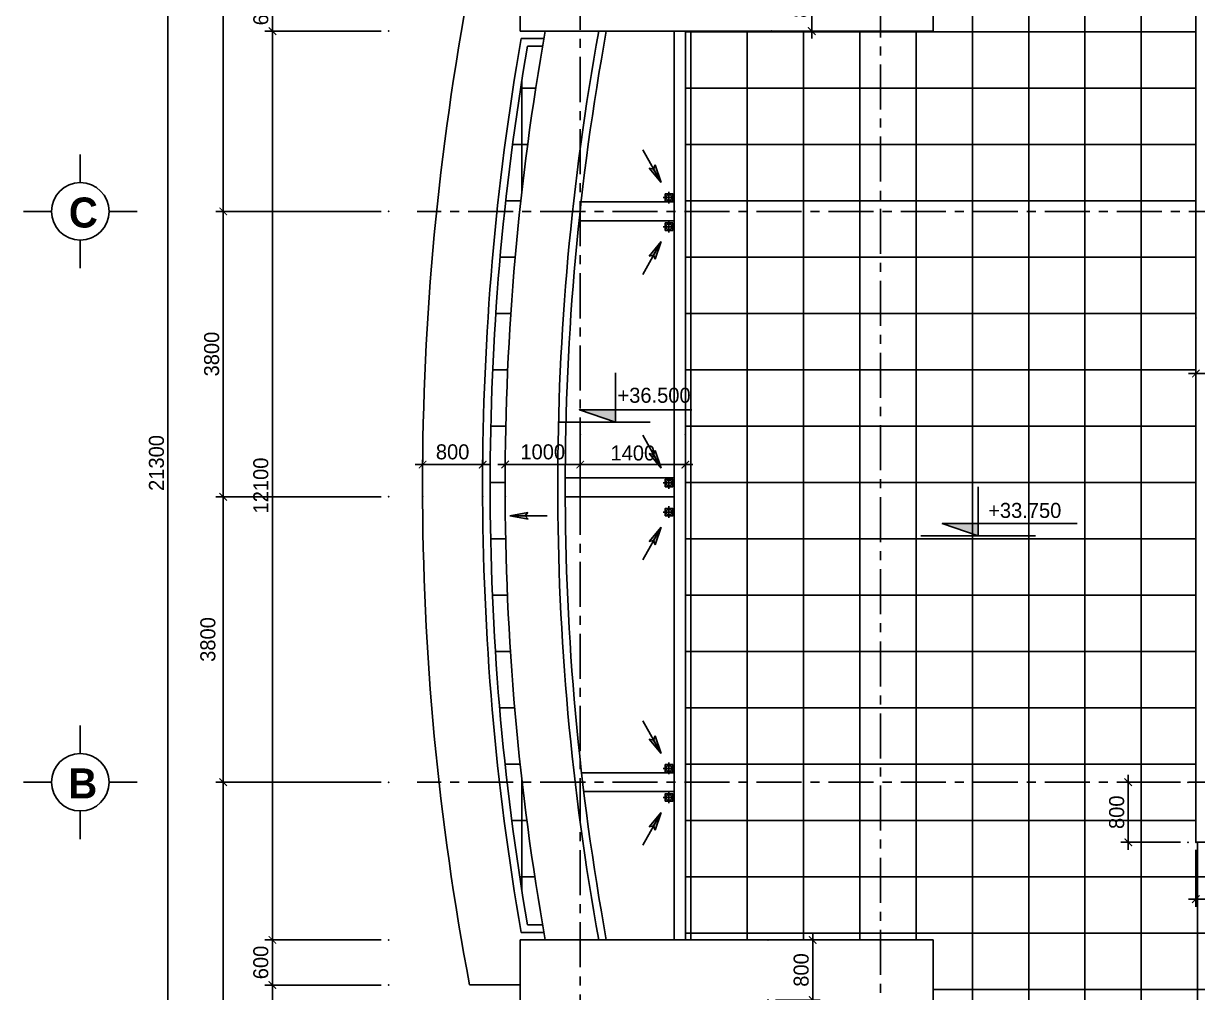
# Model space of a CAD drawing. Header units: inches. Extents: x -844707 to -690155, y -211546 to -175871.
# Drawn here: x -727086 to -711449, y -197801 to -184900 of the extents above; entities that cross this region are included whole.
import ezdxf

# ---------------------------------------------------------------- set-up
doc = ezdxf.new("R2010")
doc.units = ezdxf.units.IN
doc.header["$LTSCALE"] = 48
doc.header["$MEASUREMENT"] = 0
doc.linetypes.add('CENTER', pattern=[2, 1.25, -0.25, 0.25, -0.25])
doc.layers.add('DWGSHARE.com-DefPoints-DWGSHARE.com', color=7, linetype='Continuous', plot=False)
for name, color, linetype in [('DWGSHARE.com-DIM-DWGSHARE.com', 251, 'Continuous'), ('DWGSHARE.com-HATCH-DWGSHARE.com', 8, 'Continuous'), ('DWGSHARE.com-KICHTHUOC-DWGSHARE.com', 9, 'Continuous'), ('DWGSHARE.com-kinh-DWGSHARE.com', 154, 'Continuous'), ('DWGSHARE.com-LAYER1-DWGSHARE.com', 150, 'Continuous'), ('DWGSHARE.com-NET-DWGSHARE.com', 245, 'Continuous'), ('DWGSHARE.com-NETNH-DWGSHARE.com', 154, 'Continuous'), ('DWGSHARE.com-text-DWGSHARE.com', 3, 'Continuous'), ('DWGSHARE.com-truc-DWGSHARE.com', 250, 'CENTER'), ('DWGSHARE.com-TUONG-DWGSHARE.com', 7, 'Continuous')]:
    doc.layers.add(name, color=color, linetype=linetype)
doc.styles.add('AVO-B', font='')
doc.styles.get("Standard").update_dxf_attribs({"font": ''})
doc.styles.add('style4', font='')
doc.styles.add('VNI-AVO', font='')
doc.styles.get('AVO-B').set_extended_font_data('VNI-Avo', bold=True)
doc.styles.get('Standard').set_extended_font_data('VNI-Avo')
doc.styles.get('style4').set_extended_font_data('VNI-Avo')
doc.styles.get('VNI-AVO').set_extended_font_data('VNI-Avo')
doc.dimstyles.new('100', dxfattribs={"dimscale": 0, "dimtxt": 200, "dimasz": 100, "dimexe": 65, "dimexo": 0, "dimgap": 65, "dimtad": 1, "dimdec": 0, "dimzin": 0, "dimdsep": 46, "dimtxsty": 'style4', "dimblk": 'ARCHTICK', "dimcen": 0.1, "dimdle": 100, "dimclrd": 256, "dimclre": 256, "dimclrt": 2, "dimadec": 0, "dimazin": 0, "dimtfac": 1, "dimtdec": 0, "dimtix": 1, "dimtmove": 2, "dimatfit": 3, "dimldrblk": 'ARCHTICK', "dimfxl": 1, "dimtolj": 1, "dimtzin": 0, "dimlwd": -1, "dimlwe": -1, "dimarcsym": 0})
doc.dimstyles.new('tl1-100', dxfattribs={"dimtxt": 200, "dimasz": 100, "dimexe": 100, "dimexo": 100, "dimgap": 50, "dimtad": 1, "dimdec": 0, "dimzin": 0, "dimdsep": 46, "dimtxsty": 'VNI-AVO', "dimblk": 'ARCHTICK', "dimcen": 1, "dimdle": 100, "dimclrd": 256, "dimclre": 256, "dimclrt": 2, "dimadec": 0, "dimazin": 0, "dimtfac": 1, "dimtdec": 0, "dimtix": 1, "dimtofl": 0, "dimtmove": 2, "dimatfit": 3, "dimldrblk": 'ARCHTICK', "dimfxl": 1, "dimtolj": 2, "dimtzin": 0, "dimarcsym": 0})
pattern_1 = [(90, (81301.7, 61739.7), (-750, 1e-13), []), (180, (81301.7, 61739.7), (-1e-13, -750), [])]

# ---------------------------------------------------------------- blocks, each defined once
blk = doc.blocks.new('_ArchTick')
at = {"color": 0, "linetype": 'ByBlock', "const_width": 0.15}
blk.add_lwpolyline([(-0.5, -0.5), (0.5, 0.5)], dxfattribs=at)
blk = doc.blocks.new('*D435')
at = {"layer": 'DWGSHARE.com-DefPoints-DWGSHARE.com', "color": 0, "transparency": 16777216}
for p in [(-725161, -180101), (-722220, -180101), (-722220, -201401)]:
    blk.add_point(p, dxfattribs=at)
at = {"layer": 'DWGSHARE.com-DIM-DWGSHARE.com', "lineweight": -2, "transparency": 16777216}
for p, q in [((-722320, -180101), (-725261, -180101)), ((-725161, -201501), (-725161, -180001)), ((-722320, -201401), (-725261, -201401))]:
    blk.add_line(p, q, dxfattribs=at)
at = {"layer": 'DWGSHARE.com-DIM-DWGSHARE.com', "lineweight": -2, "transparency": 16777216, "xscale": 100, "yscale": 100, "zscale": 100}
for p, rotation in [((-725161, -180101), 90), ((-725161, -201401), 270)]:
    blk.add_blockref('_ArchTick', p, dxfattribs=dict(at, rotation=rotation))
at = {"layer": 'DWGSHARE.com-DIM-DWGSHARE.com', "color": 2, "transparency": 16777216, "insert": (-725314, -190751), "char_height": 200, "attachment_point": 5, "rotation": 90, "style": 'VNI-AVO'}
blk.add_mtext('\\A2;21300', dxfattribs=at)
blk = doc.blocks.new('*D436')
at = {"layer": 'DWGSHARE.com-DefPoints-DWGSHARE.com', "color": 0, "transparency": 16777216}
for p in [(-724426, -195001), (-722220, -195001), (-722220, -201401)]:
    blk.add_point(p, dxfattribs=at)
at = {"layer": 'DWGSHARE.com-DIM-DWGSHARE.com', "lineweight": -2, "transparency": 16777216}
for p, q in [((-724426, -201501), (-724426, -194901)), ((-722320, -195001), (-724526, -195001)), ((-722320, -201401), (-724526, -201401))]:
    blk.add_line(p, q, dxfattribs=at)
at = {"layer": 'DWGSHARE.com-DIM-DWGSHARE.com', "lineweight": -2, "transparency": 16777216, "xscale": 100, "yscale": 100, "zscale": 100}
for p, rotation in [((-724426, -195001), 90), ((-724426, -201401), 270)]:
    blk.add_blockref('_ArchTick', p, dxfattribs=dict(at, rotation=rotation))
at = {"layer": 'DWGSHARE.com-DIM-DWGSHARE.com', "color": 2, "transparency": 16777216, "insert": (-724579, -198201), "char_height": 200, "attachment_point": 5, "rotation": 90, "style": 'VNI-AVO'}
blk.add_mtext('\\A2;6400', dxfattribs=at)
blk = doc.blocks.new('*D448')
at = {"layer": 'DWGSHARE.com-DefPoints-DWGSHARE.com', "color": 0, "transparency": 16777216}
for p in [(-724426, -187401), (-722220, -187401), (-722220, -191201)]:
    blk.add_point(p, dxfattribs=at)
at = {"layer": 'DWGSHARE.com-DIM-DWGSHARE.com', "lineweight": -2, "transparency": 16777216}
for p, q in [((-724426, -191301), (-724426, -187301)), ((-722320, -187401), (-724526, -187401)), ((-722320, -191201), (-724526, -191201))]:
    blk.add_line(p, q, dxfattribs=at)
at = {"layer": 'DWGSHARE.com-DIM-DWGSHARE.com', "lineweight": -2, "transparency": 16777216, "xscale": 100, "yscale": 100, "zscale": 100}
for p, rotation in [((-724426, -187401), 90), ((-724426, -191201), 270)]:
    blk.add_blockref('_ArchTick', p, dxfattribs=dict(at, rotation=rotation))
at = {"layer": 'DWGSHARE.com-DIM-DWGSHARE.com', "color": 2, "transparency": 16777216, "insert": (-724579, -189301), "char_height": 200, "attachment_point": 5, "rotation": 90, "style": 'VNI-AVO'}
blk.add_mtext('\\A2;3800', dxfattribs=at)
blk = doc.blocks.new('*D449')
at = {"layer": 'DWGSHARE.com-DefPoints-DWGSHARE.com', "color": 0, "transparency": 16777216}
for p in [(-724426, -191201), (-722220, -191201), (-722220, -195001)]:
    blk.add_point(p, dxfattribs=at)
at = {"layer": 'DWGSHARE.com-DIM-DWGSHARE.com', "lineweight": -2, "transparency": 16777216}
for p, q in [((-722320, -191201), (-724526, -191201)), ((-724426, -195101), (-724426, -191101)), ((-722320, -195001), (-724526, -195001))]:
    blk.add_line(p, q, dxfattribs=at)
at = {"layer": 'DWGSHARE.com-DIM-DWGSHARE.com', "lineweight": -2, "transparency": 16777216, "xscale": 100, "yscale": 100, "zscale": 100}
for p, rotation in [((-724426, -191201), 90), ((-724426, -195001), 270)]:
    blk.add_blockref('_ArchTick', p, dxfattribs=dict(at, rotation=rotation))
at = {"layer": 'DWGSHARE.com-DIM-DWGSHARE.com', "color": 2, "transparency": 16777216, "insert": (-724629, -193101), "char_height": 200, "attachment_point": 5, "rotation": 90, "style": 'VNI-AVO'}
blk.add_mtext('\\A2;3800', dxfattribs=at)
blk = doc.blocks.new('*D450')
at = {"layer": 'DWGSHARE.com-DefPoints-DWGSHARE.com', "color": 0, "transparency": 16777216}
for p in [(-724426, -181601), (-722220, -181601), (-722220, -187401)]:
    blk.add_point(p, dxfattribs=at)
at = {"layer": 'DWGSHARE.com-DIM-DWGSHARE.com', "lineweight": -2, "transparency": 16777216}
for p, q in [((-724426, -187501), (-724426, -181501)), ((-722320, -181601), (-724526, -181601)), ((-722320, -187401), (-724526, -187401))]:
    blk.add_line(p, q, dxfattribs=at)
at = {"layer": 'DWGSHARE.com-DIM-DWGSHARE.com', "lineweight": -2, "transparency": 16777216, "xscale": 100, "yscale": 100, "zscale": 100}
for p, rotation in [((-724426, -181601), 90), ((-724426, -187401), 270)]:
    blk.add_blockref('_ArchTick', p, dxfattribs=dict(at, rotation=rotation))
at = {"layer": 'DWGSHARE.com-DIM-DWGSHARE.com', "color": 2, "transparency": 16777216, "insert": (-724579, -184501), "char_height": 200, "attachment_point": 5, "rotation": 90, "style": 'VNI-AVO'}
blk.add_mtext('\\A2;5800', dxfattribs=at)
blk = doc.blocks.new('*D472')
at = {"layer": 'DWGSHARE.com-DefPoints-DWGSHARE.com', "color": 0, "transparency": 16777216}
for p in [(-717120, -184201), (-717120, -185001), (-716587, -185001)]:
    blk.add_point(p, dxfattribs=at)
at = {"layer": 'DWGSHARE.com-DIM-DWGSHARE.com', "lineweight": -2, "transparency": 16777216}
for p, q in [((-717020, -184201), (-716487, -184201)), ((-716587, -184101), (-716587, -185101)), ((-717020, -185001), (-716487, -185001))]:
    blk.add_line(p, q, dxfattribs=at)
at = {"layer": 'DWGSHARE.com-DIM-DWGSHARE.com', "lineweight": -2, "transparency": 16777216, "xscale": 100, "yscale": 100, "zscale": 100}
for p, rotation in [((-716587, -184201), 90), ((-716587, -185001), 270)]:
    blk.add_blockref('_ArchTick', p, dxfattribs=dict(at, rotation=rotation))
at = {"layer": 'DWGSHARE.com-DIM-DWGSHARE.com', "color": 2, "transparency": 16777216, "insert": (-716740, -184601), "char_height": 200, "attachment_point": 5, "rotation": 90, "style": 'VNI-AVO'}
blk.add_mtext('\\A2;800', dxfattribs=at)
blk = doc.blocks.new('*D483')
at = {"layer": 'DWGSHARE.com-DefPoints-DWGSHARE.com', "color": 0, "transparency": 16777216}
for p in [(-719670, -190772), (-720670, -191201), (-719670, -191201)]:
    blk.add_point(p, dxfattribs=at)
at = {"layer": 'DWGSHARE.com-DIM-DWGSHARE.com', "transparency": 16777216}
for p, q in [((-720670, -191201), (-720670, -190707)), ((-719670, -191201), (-719670, -190707)), ((-720770, -190772), (-719570, -190772))]:
    blk.add_line(p, q, dxfattribs=at)
at = {"layer": 'DWGSHARE.com-DIM-DWGSHARE.com', "transparency": 16777216, "xscale": 100, "yscale": 100, "zscale": 100, "rotation": 180}
blk.add_blockref('_ArchTick', (-720670, -190772), dxfattribs=at)
at = {"layer": 'DWGSHARE.com-DIM-DWGSHARE.com', "transparency": 16777216, "xscale": 100, "yscale": 100, "zscale": 100}
blk.add_blockref('_ArchTick', (-719670, -190772), dxfattribs=at)
at = {"layer": 'DWGSHARE.com-DIM-DWGSHARE.com', "color": 2, "transparency": 16777216, "insert": (-720170, -190604), "char_height": 200, "attachment_point": 5, "style": 'style4'}
blk.add_mtext('\\A1;1000', dxfattribs=at)
blk = doc.blocks.new('*D484')
at = {"layer": 'DWGSHARE.com-DefPoints-DWGSHARE.com', "color": 0, "transparency": 16777216}
for p in [(-720970, -190772), (-721770, -191201), (-720970, -191201)]:
    blk.add_point(p, dxfattribs=at)
at = {"layer": 'DWGSHARE.com-DIM-DWGSHARE.com', "transparency": 16777216}
for p, q in [((-721770, -191201), (-721770, -190707)), ((-720970, -191201), (-720970, -190707)), ((-721870, -190772), (-720870, -190772))]:
    blk.add_line(p, q, dxfattribs=at)
at = {"layer": 'DWGSHARE.com-DIM-DWGSHARE.com', "transparency": 16777216, "xscale": 100, "yscale": 100, "zscale": 100, "rotation": 180}
blk.add_blockref('_ArchTick', (-721770, -190772), dxfattribs=at)
at = {"layer": 'DWGSHARE.com-DIM-DWGSHARE.com', "transparency": 16777216, "xscale": 100, "yscale": 100, "zscale": 100}
blk.add_blockref('_ArchTick', (-720970, -190772), dxfattribs=at)
at = {"layer": 'DWGSHARE.com-DIM-DWGSHARE.com', "color": 2, "transparency": 16777216, "insert": (-721370, -190604), "char_height": 200, "attachment_point": 5, "style": 'style4'}
blk.add_mtext('\\A1;800', dxfattribs=at)
blk = doc.blocks.new('*D487')
at = {"layer": 'DWGSHARE.com-DefPoints-DWGSHARE.com', "color": 0, "transparency": 16777216}
for p in [(-719670, -190369), (-718270, -190369), (-718270, -190772)]:
    blk.add_point(p, dxfattribs=at)
at = {"layer": 'DWGSHARE.com-DIM-DWGSHARE.com', "lineweight": -2, "transparency": 16777216}
for p, q in [((-719670, -190469), (-719670, -190872)), ((-718270, -190469), (-718270, -190872)), ((-719770, -190772), (-718170, -190772))]:
    blk.add_line(p, q, dxfattribs=at)
at = {"layer": 'DWGSHARE.com-DIM-DWGSHARE.com', "lineweight": -2, "transparency": 16777216, "xscale": 100, "yscale": 100, "zscale": 100, "rotation": 180}
blk.add_blockref('_ArchTick', (-719670, -190772), dxfattribs=at)
at = {"layer": 'DWGSHARE.com-DIM-DWGSHARE.com', "lineweight": -2, "transparency": 16777216, "xscale": 100, "yscale": 100, "zscale": 100}
blk.add_blockref('_ArchTick', (-718270, -190772), dxfattribs=at)
at = {"layer": 'DWGSHARE.com-DIM-DWGSHARE.com', "color": 2, "transparency": 16777216, "insert": (-718970, -190619), "char_height": 200, "attachment_point": 5, "style": 'VNI-AVO'}
blk.add_mtext('\\A2;1400', dxfattribs=at)
blk = doc.blocks.new('*D500')
at = {"layer": 'DWGSHARE.com-DefPoints-DWGSHARE.com', "color": 0, "transparency": 16777216}
for p in [(-711470, -188820), (-710670, -188820), (-710670, -189560)]:
    blk.add_point(p, dxfattribs=at)
at = {"layer": 'DWGSHARE.com-DIM-DWGSHARE.com', "lineweight": -2, "transparency": 16777216}
for p, q in [((-711470, -188920), (-711470, -189660)), ((-710670, -188920), (-710670, -189660)), ((-711570, -189560), (-710570, -189560))]:
    blk.add_line(p, q, dxfattribs=at)
at = {"layer": 'DWGSHARE.com-DIM-DWGSHARE.com', "lineweight": -2, "transparency": 16777216, "xscale": 100, "yscale": 100, "zscale": 100, "rotation": 180}
blk.add_blockref('_ArchTick', (-711470, -189560), dxfattribs=at)
at = {"layer": 'DWGSHARE.com-DIM-DWGSHARE.com', "lineweight": -2, "transparency": 16777216, "xscale": 100, "yscale": 100, "zscale": 100}
blk.add_blockref('_ArchTick', (-710670, -189560), dxfattribs=at)
at = {"layer": 'DWGSHARE.com-DIM-DWGSHARE.com', "color": 2, "transparency": 16777216, "insert": (-711070, -189406), "char_height": 200, "attachment_point": 5, "style": 'VNI-AVO'}
blk.add_mtext('\\A2;800', dxfattribs=at)
blk = doc.blocks.new('*D506')
at = {"layer": 'DWGSHARE.com-DefPoints-DWGSHARE.com', "color": 0, "transparency": 16777216}
for p in [(-717170, -197101), (-717170, -197901), (-716574, -197901)]:
    blk.add_point(p, dxfattribs=at)
at = {"layer": 'DWGSHARE.com-DIM-DWGSHARE.com', "lineweight": -2, "transparency": 16777216}
for p, q in [((-716574, -197001), (-716574, -198001)), ((-717070, -197101), (-716474, -197101)), ((-717070, -197901), (-716474, -197901))]:
    blk.add_line(p, q, dxfattribs=at)
at = {"layer": 'DWGSHARE.com-DIM-DWGSHARE.com', "lineweight": -2, "transparency": 16777216, "xscale": 100, "yscale": 100, "zscale": 100}
for p, rotation in [((-716574, -197101), 90), ((-716574, -197901), 270)]:
    blk.add_blockref('_ArchTick', p, dxfattribs=dict(at, rotation=rotation))
at = {"layer": 'DWGSHARE.com-DIM-DWGSHARE.com', "color": 2, "transparency": 16777216, "insert": (-716727, -197501), "char_height": 200, "attachment_point": 5, "rotation": 90, "style": 'VNI-AVO'}
blk.add_mtext('\\A2;800', dxfattribs=at)
blk = doc.blocks.new('*D532')
at = {"layer": 'DWGSHARE.com-DefPoints-DWGSHARE.com', "color": 0, "transparency": 16777216}
for p in [(-722220, -184401), (-723770, -185001), (-722220, -185001)]:
    blk.add_point(p, dxfattribs=at)
at = {"layer": 'DWGSHARE.com-DIM-DWGSHARE.com', "lineweight": -2, "transparency": 16777216}
for p, q in [((-723770, -184301), (-723770, -185101)), ((-722320, -184401), (-723870, -184401)), ((-722320, -185001), (-723870, -185001))]:
    blk.add_line(p, q, dxfattribs=at)
at = {"layer": 'DWGSHARE.com-DIM-DWGSHARE.com', "lineweight": -2, "transparency": 16777216, "xscale": 100, "yscale": 100, "zscale": 100}
for p, rotation in [((-723770, -184401), 90), ((-723770, -185001), 270)]:
    blk.add_blockref('_ArchTick', p, dxfattribs=dict(at, rotation=rotation))
at = {"layer": 'DWGSHARE.com-DIM-DWGSHARE.com', "color": 2, "transparency": 16777216, "insert": (-723924, -184701), "char_height": 200, "attachment_point": 5, "rotation": 90, "style": 'VNI-AVO'}
blk.add_mtext('\\A2;600', dxfattribs=at)
blk = doc.blocks.new('*D533')
at = {"layer": 'DWGSHARE.com-DefPoints-DWGSHARE.com', "color": 0, "transparency": 16777216}
for p in [(-722220, -185001), (-723770, -197101), (-722220, -197101)]:
    blk.add_point(p, dxfattribs=at)
at = {"layer": 'DWGSHARE.com-DIM-DWGSHARE.com', "lineweight": -2, "transparency": 16777216}
for p, q in [((-723770, -184901), (-723770, -197201)), ((-722320, -185001), (-723870, -185001)), ((-722320, -197101), (-723870, -197101))]:
    blk.add_line(p, q, dxfattribs=at)
at = {"layer": 'DWGSHARE.com-DIM-DWGSHARE.com', "lineweight": -2, "transparency": 16777216, "xscale": 100, "yscale": 100, "zscale": 100}
for p, rotation in [((-723770, -185001), 90), ((-723770, -197101), 270)]:
    blk.add_blockref('_ArchTick', p, dxfattribs=dict(at, rotation=rotation))
at = {"layer": 'DWGSHARE.com-DIM-DWGSHARE.com', "color": 2, "transparency": 16777216, "insert": (-723924, -191051), "char_height": 200, "attachment_point": 5, "rotation": 90, "style": 'VNI-AVO'}
blk.add_mtext('\\A2;12100', dxfattribs=at)
blk = doc.blocks.new('*D534')
at = {"layer": 'DWGSHARE.com-DefPoints-DWGSHARE.com', "color": 0, "transparency": 16777216}
for p in [(-722220, -197101), (-723770, -197701), (-722220, -197701)]:
    blk.add_point(p, dxfattribs=at)
at = {"layer": 'DWGSHARE.com-DIM-DWGSHARE.com', "lineweight": -2, "transparency": 16777216}
for p, q in [((-723770, -197001), (-723770, -197801)), ((-722320, -197101), (-723870, -197101)), ((-722320, -197701), (-723870, -197701))]:
    blk.add_line(p, q, dxfattribs=at)
at = {"layer": 'DWGSHARE.com-DIM-DWGSHARE.com', "lineweight": -2, "transparency": 16777216, "xscale": 100, "yscale": 100, "zscale": 100}
for p, rotation in [((-723770, -197101), 90), ((-723770, -197701), 270)]:
    blk.add_blockref('_ArchTick', p, dxfattribs=dict(at, rotation=rotation))
at = {"layer": 'DWGSHARE.com-DIM-DWGSHARE.com', "color": 2, "transparency": 16777216, "insert": (-723924, -197401), "char_height": 200, "attachment_point": 5, "rotation": 90, "style": 'VNI-AVO'}
blk.add_mtext('\\A2;600', dxfattribs=at)
blk = doc.blocks.new('*D535')
at = {"layer": 'DWGSHARE.com-DefPoints-DWGSHARE.com', "color": 0, "transparency": 16777216}
for p in [(-722220, -197701), (-723770, -202001), (-722220, -202001)]:
    blk.add_point(p, dxfattribs=at)
at = {"layer": 'DWGSHARE.com-DIM-DWGSHARE.com', "lineweight": -2, "transparency": 16777216}
for p, q in [((-723770, -197601), (-723770, -202101)), ((-722320, -197701), (-723870, -197701)), ((-722320, -202001), (-723870, -202001))]:
    blk.add_line(p, q, dxfattribs=at)
at = {"layer": 'DWGSHARE.com-DIM-DWGSHARE.com', "lineweight": -2, "transparency": 16777216, "xscale": 100, "yscale": 100, "zscale": 100}
for p, rotation in [((-723770, -197701), 90), ((-723770, -202001), 270)]:
    blk.add_blockref('_ArchTick', p, dxfattribs=dict(at, rotation=rotation))
at = {"layer": 'DWGSHARE.com-DIM-DWGSHARE.com', "color": 2, "transparency": 16777216, "insert": (-723924, -199851), "char_height": 200, "attachment_point": 5, "rotation": 90, "style": 'VNI-AVO'}
blk.add_mtext('\\A2;4300', dxfattribs=at)
blk = doc.blocks.new('*D782')
at = {"layer": 'DWGSHARE.com-DefPoints-DWGSHARE.com', "color": 0, "transparency": 16777216}
for p in [(-711470, -195801), (-710670, -195801), (-711470, -196558)]:
    blk.add_point(p, dxfattribs=at)
at = {"layer": 'DWGSHARE.com-DIM-DWGSHARE.com', "lineweight": -2, "transparency": 16777216}
for p, q in [((-711470, -195901), (-711470, -196658)), ((-710670, -195901), (-710670, -196658)), ((-710570, -196558), (-711570, -196558))]:
    blk.add_line(p, q, dxfattribs=at)
at = {"layer": 'DWGSHARE.com-DIM-DWGSHARE.com', "lineweight": -2, "transparency": 16777216, "xscale": 100, "yscale": 100, "zscale": 100, "rotation": 180}
blk.add_blockref('_ArchTick', (-711470, -196558), dxfattribs=at)
at = {"layer": 'DWGSHARE.com-DIM-DWGSHARE.com', "lineweight": -2, "transparency": 16777216, "xscale": 100, "yscale": 100, "zscale": 100}
blk.add_blockref('_ArchTick', (-710670, -196558), dxfattribs=at)
at = {"layer": 'DWGSHARE.com-DIM-DWGSHARE.com', "color": 2, "transparency": 16777216, "insert": (-711070, -196405), "char_height": 200, "attachment_point": 5, "style": 'VNI-AVO'}
blk.add_mtext('\\A2;800', dxfattribs=at)
blk = doc.blocks.new('*D784')
at = {"layer": 'DWGSHARE.com-DefPoints-DWGSHARE.com', "color": 0, "transparency": 16777216}
for p in [(-712372, -195001), (-711574, -195001), (-711574, -195801)]:
    blk.add_point(p, dxfattribs=at)
at = {"layer": 'DWGSHARE.com-DIM-DWGSHARE.com', "lineweight": -2, "transparency": 16777216}
for p, q in [((-712372, -195901), (-712372, -194901)), ((-711674, -195001), (-712472, -195001)), ((-711674, -195801), (-712472, -195801))]:
    blk.add_line(p, q, dxfattribs=at)
at = {"layer": 'DWGSHARE.com-DIM-DWGSHARE.com', "lineweight": -2, "transparency": 16777216, "xscale": 100, "yscale": 100, "zscale": 100}
for p, rotation in [((-712372, -195001), 90), ((-712372, -195801), 270)]:
    blk.add_blockref('_ArchTick', p, dxfattribs=dict(at, rotation=rotation))
at = {"layer": 'DWGSHARE.com-DIM-DWGSHARE.com', "color": 2, "transparency": 16777216, "insert": (-712525, -195401), "char_height": 200, "attachment_point": 5, "rotation": 90, "style": 'VNI-AVO'}
blk.add_mtext('\\A2;800', dxfattribs=at)
blk = doc.blocks.new('THUNUOC')
at = {"layer": 'DWGSHARE.com-DIM-DWGSHARE.com'}
for q in [(-734559, -197461), (-734636, -197539), (-734481, -197539), (-734559, -197617)]:
    blk.add_line((-734559, -197539), q, dxfattribs=at)
blk.add_lwpolyline([(-734609, -197589), (-734509, -197589), (-734509, -197489), (-734609, -197489)], close=True, dxfattribs=at)
blk.add_circle((-734559, -197539), 38.8, dxfattribs=at)

msp = doc.modelspace()

# ---------------------------------------------------------------- hatches: boundary and pattern name
at = {"layer": 'DWGSHARE.com-HATCH-DWGSHARE.com'}
h = msp.add_hatch(dxfattribs=at)
h.set_pattern_fill('ANSI37,_I', color=256, scale=6000, angle=45, style=2)
h.set_pattern_definition(pattern_1)
h.paths.add_polyline_path([(-715672.4, -187400.8), (-715672.7, -185000.8), (-718270.3, -185000.8), (-718270.3, -187400.8)])
h.paths.add_polyline_path([(-711470.5, -187400.8), (-711470.5, -184400.8), (-714970.1, -184400.8), (-714970.1, -185000.8), (-715672.7, -185000.8), (-715672.4, -187400.8)])
h.paths.add_polyline_path([(-715672.4, -187400.8), (-718270.3, -187400.8), (-718270.3, -195000.8), (-715671.4, -195000.8)])
h.paths.add_polyline_path([(-711470.5, -187400.8), (-715672.4, -187400.8), (-715671.4, -195000.8), (-711470.5, -195000.8)])
h.paths.add_polyline_path([(-714370.3, -191721.2), (-714848.5, -191557.8), (-714370.3, -191557.8)], flags=16)
h = msp.add_hatch(dxfattribs=at)
h.set_pattern_fill('ANSI37,_I', color=256, scale=6000, angle=45, style=2)
h.set_pattern_definition(pattern_1)
h.paths.add_polyline_path([(-720678, -187400.8), (-720477, -187400.8, -0.0161012), (-720171, -185200.8), (-720373.8, -185200.8, 0.0160066)])
h.paths.add_polyline_path([(-720645, -195000.8), (-720443.7, -195000.8, -0.0552463), (-720477, -187400.8), (-720678, -187400.8, 0.0549261)])
h.paths.add_polyline_path([(-720443.7, -195000.8), (-720645, -195000.8, 0.0138314), (-720373.8, -196900.8), (-720171, -196900.8, -0.0139133)])
h = msp.add_hatch(dxfattribs=at)
h.set_pattern_fill('ANSI37,_I', color=256, scale=6000, angle=45, style=2)
h.set_pattern_definition(pattern_1)
h.paths.add_polyline_path([(-715671.4, -195000.8), (-715671.1, -197100.8), (-714970.1, -197100.8), (-714970.1, -199701), (-710670.3, -199701), (-710670.3, -195800.8), (-711470.5, -195800.8), (-711470.5, -195000.8)])
h.paths.add_polyline_path([(-715671.1, -197100.8), (-715671.4, -195000.8), (-718270.3, -195000.8), (-718270.3, -197100.8)])
h.paths.add_polyline_path([(-710670.3, -199701), (-706670.3, -199701), (-706670.3, -195800.8), (-710670.3, -195800.8)])
h.paths.add_polyline_path([(-706670.3, -199701), (-702370.6, -199701), (-702370.6, -197100.8), (-701670.3, -197100.8), (-701670.3, -195000.8), (-705870.2, -195000.8), (-705870.2, -195800.8), (-706670.3, -195800.8)])
h.paths.add_polyline_path([(-699070.4, -197100.8), (-699070.4, -195000.8), (-701670.3, -195000.8), (-701670.3, -197100.8)])
h.paths.add_polyline_path([(-709772.3, -198093), (-709772.3, -197408.7), (-709465.3, -197408.7), (-709465.3, -198093)], flags=24)
h.paths.add_polyline_path([(-709772.3, -200001.3), (-709772.3, -199500.7), (-709465.3, -199500.7), (-709465.3, -200001.3)], flags=9)
at = {"layer": 'DWGSHARE.com-KICHTHUOC-DWGSHARE.com'}
for points in [[(-718694.8, -186839.2), (-718751.3, -186826.8), (-718594.1, -187018.8), (-718671.7, -186783.2)], [(-718694.8, -187983), (-718751.3, -187995.4), (-718594.1, -187803.3), (-718671.7, -188038.9)], [(-718694.8, -190639.2), (-718751.3, -190626.8), (-718594.1, -190818.8), (-718671.7, -190583.2)], [(-720403.7, -191456.7), (-720365.3, -191500), (-720609.7, -191456.5), (-720366.2, -191409.2)], [(-718694.8, -191783), (-718751.3, -191795.4), (-718594.1, -191603.3), (-718671.7, -191838.9)], [(-718694.8, -194439.2), (-718751.3, -194426.8), (-718594.1, -194618.8), (-718671.7, -194383.2)], [(-718694.8, -195583), (-718751.3, -195595.4), (-718594.1, -195403.3), (-718671.7, -195638.9)]]:
    msp.add_hatch(color=2, dxfattribs=at).paths.add_polyline_path(points)
at = {"layer": 'DWGSHARE.com-LAYER1-DWGSHARE.com'}
for points in [[(-719202.3, -190042.3), (-719680.5, -190042.3), (-719202.3, -190205.7)], [(-714370.3, -191557.8), (-714848.5, -191557.8), (-714370.3, -191721.2)]]:
    msp.add_hatch(color=1, dxfattribs=at).paths.add_polyline_path(points)

# ---------------------------------------------------------------- linework, layer by layer
at = {"layer": 'DWGSHARE.com-DIM-DWGSHARE.com'}
for p, q in [((-726328.8, -186643.8), (-726328.8, -187017.8)), ((-727085.8, -187400.8), (-726711.8, -187400.8)), ((-725571.8, -187400.8), (-725945.8, -187400.8)), ((-726328.8, -188157.8), (-726328.8, -187783.8)), ((-726328.8, -194243.8), (-726328.8, -194617.8)), ((-727085.8, -195000.8), (-726711.8, -195000.8)), ((-725571.8, -195000.8), (-725945.8, -195000.8)), ((-726328.8, -195757.8), (-726328.8, -195383.8))]:
    msp.add_line(p, q, dxfattribs=at)
for centre in [(-726328.8, -187400.8), (-726328.8, -195000.8)]:
    msp.add_circle(centre, 383, dxfattribs=at)
at = {"layer": 'DWGSHARE.com-KICHTHUOC-DWGSHARE.com', "linetype": 'Continuous'}
for p, q in [((-718594.1, -187018.8), (-718837.9, -186582.7)), ((-718594.1, -187803.3), (-718837.9, -188239.4)), ((-718594.1, -190818.8), (-718837.9, -190382.7)), ((-720609.7, -191456.5), (-720110, -191456.5)), ((-718594.1, -191603.3), (-718837.9, -192039.4)), ((-718594.1, -194618.8), (-718837.9, -194182.7)), ((-718594.1, -195403.3), (-718837.9, -195839.4))]:
    msp.add_line(p, q, dxfattribs=at)
at = {"layer": 'DWGSHARE.com-KICHTHUOC-DWGSHARE.com', "color": 2}
for p, q in [((-718751.3, -186826.8), (-718694.8, -186839.2)), ((-718594.1, -187018.8), (-718751.3, -186826.8)), ((-718671.7, -186783.2), (-718694.8, -186839.2)), ((-718594.1, -187018.8), (-718694.8, -186839.2)), ((-718594.1, -187018.8), (-718671.7, -186783.2)), ((-718594.1, -187803.3), (-718751.3, -187995.4)), ((-718594.1, -187803.3), (-718694.8, -187983)), ((-718594.1, -187803.3), (-718671.7, -188038.9)), ((-718751.3, -187995.4), (-718694.8, -187983)), ((-718671.7, -188038.9), (-718694.8, -187983)), ((-718671.7, -190583.2), (-718694.8, -190639.2)), ((-718594.1, -190818.8), (-718671.7, -190583.2)), ((-718751.3, -190626.8), (-718694.8, -190639.2)), ((-718594.1, -190818.8), (-718751.3, -190626.8)), ((-718594.1, -190818.8), (-718694.8, -190639.2)), ((-720609.7, -191456.5), (-720366.2, -191409.2)), ((-720609.7, -191456.5), (-720365.3, -191500)), ((-720366.2, -191409.2), (-720403.7, -191456.7)), ((-720365.3, -191500), (-720403.7, -191456.7)), ((-718594.1, -191603.3), (-718751.3, -191795.4)), ((-718594.1, -191603.3), (-718694.8, -191783)), ((-718594.1, -191603.3), (-718671.7, -191838.9)), ((-718751.3, -191795.4), (-718694.8, -191783)), ((-718671.7, -191838.9), (-718694.8, -191783)), ((-718594.1, -194618.8), (-718751.3, -194426.8)), ((-718751.3, -194426.8), (-718694.8, -194439.2)), ((-718671.7, -194383.2), (-718694.8, -194439.2)), ((-718594.1, -194618.8), (-718694.8, -194439.2)), ((-718594.1, -194618.8), (-718671.7, -194383.2)), ((-718594.1, -195403.3), (-718751.3, -195595.4)), ((-718594.1, -195403.3), (-718694.8, -195583)), ((-718594.1, -195403.3), (-718671.7, -195638.9)), ((-718751.3, -195595.4), (-718694.8, -195583)), ((-718671.7, -195638.9), (-718694.8, -195583))]:
    msp.add_line(p, q, dxfattribs=at)
at = {"layer": 'DWGSHARE.com-kinh-DWGSHARE.com'}
for p, q in [((-720171, -185200.8), (-720373.8, -185200.8)), ((-720171, -196900.8), (-720373.8, -196900.8))]:
    msp.add_line(p, q, dxfattribs=at)
at = {"layer": 'DWGSHARE.com-LAYER1-DWGSHARE.com', "color": 1}
for p, q in [((-718740.2, -190205.7), (-719964.1, -190205.7)), ((-713608.4, -191721.2), (-715132.1, -191721.2))]:
    msp.add_line(p, q, dxfattribs=at)
for points in [[(-718182.2, -190042.3), (-719680.5, -190042.3), (-719202.3, -190205.7), (-719202.3, -189552.6)], [(-713050.5, -191557.8), (-714848.5, -191557.8), (-714370.3, -191721.2), (-714370.3, -191068.1)]]:
    msp.add_lwpolyline(points, dxfattribs=at)
at = {"layer": 'DWGSHARE.com-NET-DWGSHARE.com'}
for p, q in [((-720153.6, -185100.8), (-720458, -185100.8)), ((-718420.3, -185000.8), (-718420.3, -197100.8)), ((-718420.3, -187275.8), (-719658.5, -187275.8)), ((-718420.3, -187525.8), (-719685.7, -187525.8)), ((-719870.5, -190950), (-718420.3, -190950)), ((-719870.3, -191200), (-718420.3, -191200)), ((-718420.3, -194875.8), (-719652.8, -194875.8)), ((-718420.3, -195125.8), (-719623.3, -195125.8)), ((-720153.6, -197000.8), (-720458, -197000.8)), ((-720469.6, -197700.8), (-721143.8, -197700.8))]:
    msp.add_line(p, q, dxfattribs=at)
for radius, start, end in [(35596.6, 169.233, 190.767), (34796.6, 170.15441, 189.84559)]:
    msp.add_arc((-686173.9, -191050.8), radius, start, end, dxfattribs=at)
at = {"layer": 'DWGSHARE.com-NETNH-DWGSHARE.com'}
for radius, start, end in [(33796.7, 169.68782, 190.31218), (33696.7, 169.65688, 190.34312), (34696.6, 170.29332, 189.70668)]:
    msp.add_arc((-686173.9, -191050.8), radius, start, end, dxfattribs=at)
at = {"layer": 'DWGSHARE.com-truc-DWGSHARE.com', "ltscale": 10}
for p, q in [((-719670.3, -203225.6), (-719670.3, -180394.5)), ((-715670.3, -203325.6), (-715673.3, -180494.5)), ((-695602.5, -187400.8), (-721841.5, -187400.8)), ((-695602.5, -195000.8), (-721841.5, -195000.8))]:
    msp.add_line(p, q, dxfattribs=at)
at = {"layer": 'DWGSHARE.com-TUONG-DWGSHARE.com'}
for p, q in [((-720469.6, -185000.8), (-720469.6, -180100.8)), ((-714970.1, -180100.8), (-714970.1, -185000.8)), ((-714970.1, -185000.8), (-714970.1, -180800.8)), ((-714970.1, -185000.8), (-720469.6, -185000.8)), ((-718270.3, -185000.8), (-718270.3, -197100.8)), ((-720469.6, -197100.8), (-720469.6, -202000.8)), ((-714970.1, -197100.8), (-720469.6, -197100.8)), ((-714970.1, -197100.8), (-714970.1, -202000.8))]:
    msp.add_line(p, q, dxfattribs=at)
msp.add_lwpolyline([(-711470.5, -195800.8), (-705870.2, -195800.8), (-705870.2, -181100.8), (-711470.5, -181100.8)], close=True, dxfattribs=at)
msp.add_arc((-686173.9, -191050.8), 34496.7, 169.89929, 190.10071, dxfattribs=at)

# ---------------------------------------------------------------- block references
at = {"layer": 'DWGSHARE.com-DIM-DWGSHARE.com', "rotation": 270}
for p in [(-520949.8, -921776), (-520949.8, -925576), (-520949.8, -929376)]:
    msp.add_blockref('THUNUOC', p, dxfattribs=at)
at = {"layer": 'DWGSHARE.com-DIM-DWGSHARE.com', "xscale": -1, "rotation": 270}
for p in [(-520949.8, 546953.8), (-520949.8, 543153.8), (-520949.8, 539353.8)]:
    msp.add_blockref('THUNUOC', p, dxfattribs=at)

# ---------------------------------------------------------------- texts
at = {"layer": 'DWGSHARE.com-text-DWGSHARE.com', "color": 3, "style": 'AVO-B'}
for s, p in [('C', (-726481.5, -187616.5)), ('B', (-726490, -195217.6))]:
    msp.add_text(s, height=400, dxfattribs=at).set_placement(p)
at = {"layer": 'DWGSHARE.com-text-DWGSHARE.com'}
for s, p in [('+36.500', (-719174.2, -189949.5)), ('+33.750', (-714236.9, -191482.3))]:
    msp.add_text(s, height=200, dxfattribs=at).set_placement(p)

# ---------------------------------------------------------------- dimensions: what is measured, and where the dimension line sits
at = {"layer": 'DWGSHARE.com-DIM-DWGSHARE.com'}
for base, p1, p2, angle, picture, middle in [((-725160.8, -180100.8), (-722220, -201400.8), (-722220, -180100.8), 270, '*D435', (-725314.3, -190750.8)), ((-716586.9, -185000.8), (-717120, -184200.8), (-717120, -185000.8), 90, '*D472', (-716740.4, -184600.8)), ((-723770.5, -185000.8), (-722220, -184400.8), (-722220, -185000.8), 90, '*D532', (-723924, -184700.8)), ((-723770.5, -197100.8), (-722220, -185000.8), (-722220, -197100.8), 90, '*D533', (-723924, -191050.8)), ((-724425.8, -195000.8), (-722220, -201400.8), (-722220, -195000.8), 270, '*D436', (-724579.3, -198200.8)), ((-712372, -195000.8), (-711573.9, -195800.8), (-711573.9, -195000.8), 90, '*D784', (-712525.5, -195400.8)), ((-723770.5, -197700.8), (-722220, -197100.8), (-722220, -197700.8), 90, '*D534', (-723924, -197400.8)), ((-716573.8, -197900.8), (-717169.7, -197100.8), (-717170.2, -197900.8), 90, '*D506', (-716727.3, -197500.8)), ((-723770.5, -202000.8), (-722220, -197700.8), (-722220, -202000.8), 90, '*D535', (-723924, -199850.8))]:
    dim = msp.add_linear_dim(base=base, p1=p1, p2=p2, angle=angle, dimstyle='tl1-100', dxfattribs=at)
    dim.commit()
    dim.dimension.update_dxf_attribs({"geometry": picture, "text_midpoint": middle})
for base, p1, p2, override, picture, middle in [((-724425.8, -181600.6), (-722220, -187400.8), (-722220, -181600.6), {"dimtmove": 1}, '*D450', (-724579.3, -184500.7)), ((-724425.8, -187400.8), (-722220, -191200.8), (-722220, -187400.8), {"dimtmove": 1}, '*D448', (-724579.3, -189300.8)), ((-724425.8, -191200.8), (-722220, -195000.8), (-722220, -191200.8), {"dimgap": 100, "dimtih": 0, "dimtoh": 0, "dimtol": 0, "dimlim": 0, "dimtix": 1, "dimtmove": 1}, '*D449', (-724629.3, -193100.8))]:
    dim = msp.add_linear_dim(base=base, p1=p1, p2=p2, angle=270, dimstyle='tl1-100', override=override, dxfattribs=at)
    dim.commit()
    dim.dimension.update_dxf_attribs({"geometry": picture, "text_midpoint": middle})
for base, p1, p2, picture, middle in [((-710670.3, -189559.7), (-711470.5, -188820.4), (-710670.3, -188820.4), '*D500', (-711070.4, -189406.2)), ((-718270.3, -190772.5), (-719670.3, -190368.6), (-718270.3, -190368.6), '*D487', (-718970.3, -190618.9)), ((-711470.5, -196558.3), (-710670.3, -195800.8), (-711470.5, -195800.8), '*D782', (-711070.4, -196404.8))]:
    dim = msp.add_linear_dim(base=base, p1=p1, p2=p2, dimstyle='tl1-100', dxfattribs=at)
    dim.commit()
    dim.dimension.update_dxf_attribs({"geometry": picture, "text_midpoint": middle})
for base, p1, p2, picture, middle in [((-720970.2, -190772.5), (-721770.2, -191200.8), (-720970.2, -191200.8), '*D484', (-721370.2, -190603.9)), ((-719670.4, -190772.5), (-720670.3, -191200.8), (-719670.4, -191200.8), '*D483', (-720170.4, -190603.9))]:
    dim = msp.add_linear_dim(base=base, p1=p1, p2=p2, dimstyle='100', override={"dimscale": 1}, dxfattribs=at)
    dim.commit()
    dim.dimension.update_dxf_attribs({"geometry": picture, "text_midpoint": middle})

doc.saveas('drawing.dxf')
